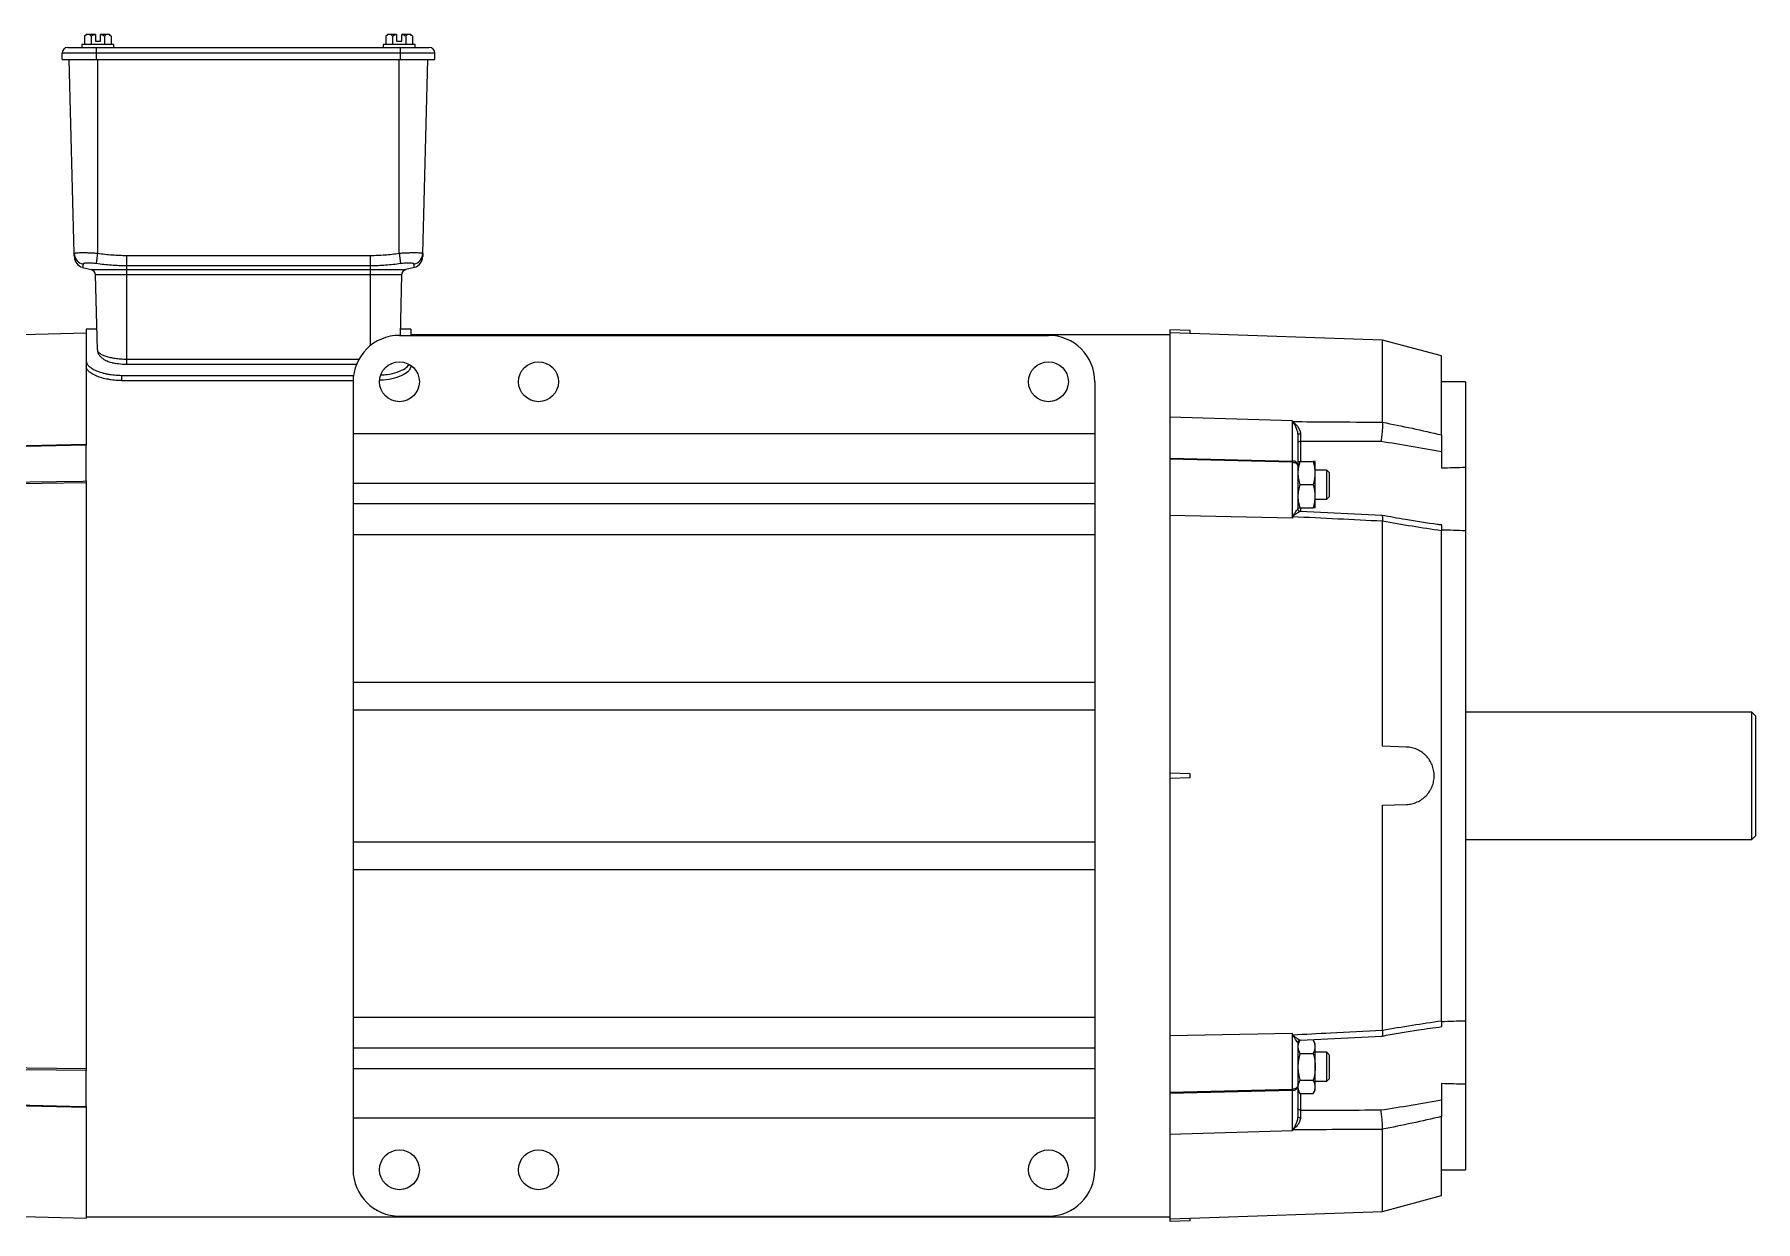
# Paper-space layout '_Bottom' of a CAD drawing. Header units: inches. Extents: x -17.7 to 12.2, y -5.1 to 8.
# Drawn here: x -6.4 to 12.16, y -4.81 to 8 of the extents above; entities that cross this region are included whole.
import ezdxf

# ---------------------------------------------------------------- set-up
doc = ezdxf.new("R2010")
doc.units = ezdxf.units.IN
doc.header["$MEASUREMENT"] = 0

psp = doc.layouts.new('_Bottom')

# ---------------------------------------------------------------- linework, layer by layer
at = {"color": 7, "linetype": 'Continuous', "lineweight": 25}
for p, q in [((-5.746, 7.996), (-5.844, 7.996)), ((-5.746, 7.996), (-5.746, 7.922)), ((-5.692, 7.922), (-5.692, 7.996)), ((-5.594, 7.996), (-5.692, 7.996)), ((-2.496, 7.996), (-2.594, 7.996)), ((-2.496, 7.996), (-2.496, 7.922)), ((-2.344, 7.996), (-2.442, 7.996)), ((-2.442, 7.922), (-2.442, 7.996)), ((-6.044, 7.855), (-2.144, 7.855)), ((-5.893, 7.886), (-5.893, 7.855)), ((-5.545, 7.886), (-5.893, 7.886)), ((-5.863, 7.977), (-5.863, 7.886)), ((-5.791, 7.977), (-5.791, 7.886)), ((-5.746, 7.922), (-5.692, 7.922)), ((-5.734, 7.725), (-5.734, 7.855)), ((-5.647, 7.977), (-5.647, 7.886)), ((-5.575, 7.977), (-5.575, 7.886)), ((-5.545, 7.855), (-5.545, 7.886)), ((-2.643, 7.886), (-2.643, 7.855)), ((-2.295, 7.886), (-2.643, 7.886)), ((-2.613, 7.977), (-2.613, 7.886)), ((-2.541, 7.977), (-2.541, 7.886)), ((-2.496, 7.922), (-2.442, 7.922)), ((-2.454, 7.725), (-2.454, 7.855)), ((-2.397, 7.977), (-2.397, 7.886)), ((-2.325, 7.977), (-2.325, 7.886)), ((-2.295, 7.855), (-2.295, 7.886)), ((-2.084, 7.795), (-6.104, 7.795)), ((-6.104, 7.725), (-6.104, 7.795)), ((-6.104, 7.725), (-2.084, 7.725)), ((-5.973, 5.633), (-6.028, 7.725)), ((-5.719, 5.636), (-5.719, 7.725)), ((-2.469, 5.636), (-2.469, 7.725)), ((-2.215, 5.633), (-2.16, 7.725)), ((-2.084, 7.725), (-2.084, 7.795)), ((-5.735, 5.524), (-5.719, 5.636)), ((-5.409, 5.613), (-2.779, 5.613)), ((-5.409, 5.613), (-5.409, 4.436)), ((-2.779, 4.64), (-2.779, 5.613)), ((-2.469, 5.636), (-2.453, 5.524)), ((-5.884, 5.484), (-5.79, 5.459)), ((-5.79, 5.459), (-2.398, 5.459)), ((-2.443, 5.402), (-5.745, 5.402)), ((-5.724, 4.593), (-5.745, 5.402)), ((-2.779, 5.5), (-5.409, 5.5)), ((-2.443, 5.402), (-2.46, 4.75)), ((-2.304, 5.484), (-2.398, 5.459)), ((-5.844, 4.773), (-7.032, 4.742)), ((-5.73, 4.818), (-5.844, 4.818)), ((-5.844, 4.818), (-5.844, 3.578)), ((-2.466, 4.75), (4.534, 4.75)), ((-2.344, 4.818), (-2.458, 4.818)), ((-2.344, 4.818), (-2.344, 4.75)), ((5.844, 4.756), (-2.344, 4.756)), ((5.844, 4.809), (5.844, -4.809)), ((6.064, 4.801), (5.844, 4.809)), ((6.064, 4.771), (5.844, 4.779)), ((6.064, 4.771), (6.064, 4.801)), ((8.136, 4.699), (6.064, 4.771)), ((8.774, 4.528), (8.136, 4.699)), ((8.136, 3.814), (8.136, 4.699)), ((8.774, 3.676), (8.774, 4.528)), ((-5.464, 4.319), (-2.961, 4.319)), ((-5.464, 4.319), (-5.464, 4.263)), ((-2.93, 4.436), (-5.409, 4.436)), ((-2.344, 4.427), (-2.344, 4.417)), ((-5.464, 4.263), (-2.966, 4.263)), ((-2.966, 4.25), (-2.966, -4.25)), ((5.034, 4.25), (5.034, -4.25)), ((9.032, 4.249), (8.774, 4.249)), ((9.032, 4.249), (9.032, -4.249)), ((7.166, 3.83), (5.844, 3.868)), ((7.166, 3.394), (7.166, 3.83)), ((-7.032, 3.551), (-5.844, 3.578)), ((-5.844, 3.18), (-5.844, 3.567)), ((-2.966, 3.69), (5.034, 3.69)), ((7.224, 3.683), (7.224, 2.88)), ((5.844, 3.427), (7.166, 3.394)), ((7.166, 3.381), (5.844, 3.414)), ((7.166, 2.78), (7.166, 3.381)), ((7.246, 3.39), (7.39, 3.39)), ((7.412, 2.89), (7.412, 3.39)), ((8.774, 3.494), (8.774, 3.321)), ((-5.844, 3.159), (-7.032, 3.143)), ((-5.844, 3.159), (-5.844, -3.159)), ((-2.966, 3.156), (5.034, 3.156)), ((7.536, 3.296), (7.412, 3.296)), ((7.566, 3.266), (7.536, 3.296)), ((7.536, 2.983), (7.536, 3.296)), ((7.566, 3.013), (7.566, 3.266)), ((7.246, 3.14), (7.39, 3.14)), ((7.412, 2.983), (7.536, 2.983)), ((7.536, 2.983), (7.566, 3.013)), ((-2.966, 2.935), (5.034, 2.935)), ((7.166, 2.78), (5.844, 2.807)), ((7.246, 2.89), (7.39, 2.89)), ((8.131, 2.808), (7.25, 2.852)), ((-2.966, 2.603), (5.034, 2.603)), ((8.136, 0.319), (8.136, 2.745)), ((8.774, -2.643), (8.774, 2.643)), ((-2.966, 1.01), (5.034, 1.01)), ((-2.966, 0.711), (5.034, 0.711)), ((12.121, 0.687), (9.032, 0.687)), ((12.161, 0.647), (12.121, 0.687)), ((12.121, -0.687), (12.121, 0.687)), ((12.161, 0.647), (12.161, -0.647)), ((8.395, 0.31), (8.136, 0.319)), ((6.064, 0.021), (5.844, 0.029)), ((6.064, -0.021), (6.064, 0.021)), ((6.064, -0.021), (5.844, -0.029)), ((8.136, -0.319), (8.395, -0.31)), ((8.136, -2.745), (8.136, -0.319)), ((-2.966, -0.711), (5.034, -0.711)), ((9.032, -0.687), (12.121, -0.687)), ((12.121, -0.687), (12.161, -0.647)), ((-2.966, -1.01), (5.034, -1.01)), ((-2.966, -2.603), (5.034, -2.603)), ((7.166, -2.78), (5.844, -2.807)), ((7.166, -3.381), (7.166, -2.78)), ((-2.966, -2.935), (5.034, -2.935)), ((7.246, -2.852), (7.224, -2.89)), ((7.224, -2.88), (7.224, -3.683)), ((7.252, -2.852), (8.131, -2.808)), ((7.412, -2.89), (7.39, -2.851)), ((7.412, -3.39), (7.412, -2.89)), ((-7.032, -3.143), (-5.844, -3.159)), ((7.246, -2.995), (7.39, -2.995)), ((7.536, -2.983), (7.412, -2.983)), ((7.566, -3.013), (7.536, -2.983)), ((7.536, -3.296), (7.536, -2.983)), ((7.566, -3.266), (7.566, -3.013)), ((-5.844, -3.567), (-5.844, -3.18)), ((-2.966, -3.156), (5.034, -3.156)), ((7.246, -3.284), (7.39, -3.284)), ((7.412, -3.296), (7.536, -3.296)), ((7.536, -3.296), (7.566, -3.266)), ((8.774, -3.321), (8.774, -3.494)), ((5.844, -3.414), (7.166, -3.381)), ((7.166, -3.394), (5.844, -3.427)), ((7.166, -3.83), (7.166, -3.394)), ((7.224, -3.39), (7.246, -3.428)), ((7.246, -3.428), (7.39, -3.428)), ((7.39, -3.428), (7.412, -3.39)), ((-5.844, -3.578), (-7.032, -3.551)), ((-5.844, -3.578), (-5.844, -4.773)), ((-2.966, -3.69), (5.034, -3.69)), ((8.774, -4.528), (8.774, -3.676)), ((7.166, -3.83), (5.844, -3.868)), ((8.136, -4.699), (8.136, -3.814)), ((8.774, -4.249), (9.032, -4.249)), ((8.136, -4.699), (8.774, -4.528)), ((-7.032, -4.742), (-5.844, -4.773)), ((-5.844, -4.756), (5.844, -4.756)), ((-2.466, -4.75), (4.534, -4.75)), ((5.844, -4.779), (6.064, -4.771)), ((6.064, -4.801), (5.844, -4.809)), ((6.064, -4.771), (8.136, -4.699)), ((6.064, -4.801), (6.064, -4.771))]:
    psp.add_line(p, q, dxfattribs=at)
at = {"color": 8, "linetype": 'Continuous', "lineweight": 25}
for p, q in [((-5.409, 4.494), (-2.902, 4.494)), ((7.253, 3.606), (7.253, 3.391)), ((7.253, 2.885), (7.253, 2.848)), ((7.253, -3.428), (7.253, -3.606))]:
    psp.add_line(p, q, dxfattribs=at)
at = {"color": 7, "linetype": 'Continuous', "lineweight": 25, "flags": 128}
for points in [[(-5.844, 3.567), (-6.821, 3.544), (-7.032, 3.539)], [(7.253, 3.606), (7.247, 3.606), (7.242, 3.605), (7.237, 3.603), (7.232, 3.601), (7.229, 3.598), (7.226, 3.595), (7.225, 3.592), (7.224, 3.588)], [(7.166, 3.381), (7.177, 3.38), (7.188, 3.378), (7.198, 3.375), (7.207, 3.37), (7.214, 3.365), (7.22, 3.359), (7.223, 3.352), (7.224, 3.346)], [(-7.032, 3.164), (-5.878, 3.179), (-5.844, 3.18)], [(-5.844, -3.18), (-6.821, -3.167), (-7.032, -3.164)], [(7.224, -3.346), (7.223, -3.352), (7.22, -3.359), (7.214, -3.365), (7.207, -3.37), (7.198, -3.375), (7.188, -3.378), (7.177, -3.38), (7.166, -3.381)], [(-7.032, -3.539), (-5.878, -3.566), (-5.844, -3.567)], [(7.253, -3.606), (7.247, -3.606), (7.242, -3.605), (7.237, -3.603), (7.232, -3.601), (7.229, -3.598), (7.226, -3.595), (7.225, -3.592), (7.224, -3.588)]]:
    psp.add_lwpolyline(points, dxfattribs=at)
at = {"color": 7, "linetype": 'Continuous', "lineweight": 25}
for centre in [(-2.466, 4.25), (-0.966, 4.25), (4.534, 4.25), (-2.466, -4.25), (-0.966, -4.25), (4.534, -4.25)]:
    psp.add_circle(centre, 0.215, dxfattribs=at)
for centre, radius, start, end in [((-5.719, 7.855), 0.188, 131.5578, 139.996), ((-5.824, 7.948), 0.0484, 93.6631, 144.014), ((-5.83, 7.948), 0.0484, 35.986, 86.3369), ((-5.719, 7.855), 0.141, 101.0397, 120.7862), ((-5.719, 7.855), 0.141, 59.2138, 78.9603), ((-5.608, 7.948), 0.0484, 93.6631, 144.014), ((-5.614, 7.948), 0.0484, 35.986, 86.3369), ((-5.719, 7.855), 0.188, 40.004, 48.4422), ((-2.469, 7.855), 0.188, 131.5578, 139.996), ((-2.574, 7.948), 0.0484, 93.6631, 144.014), ((-2.58, 7.948), 0.0484, 35.986, 86.3369), ((-2.469, 7.855), 0.141, 101.0397, 120.7862), ((-2.469, 7.855), 0.141, 59.2138, 78.9603), ((-2.358, 7.948), 0.0484, 93.6631, 144.014), ((-2.364, 7.948), 0.0484, 35.986, 86.3369), ((-2.469, 7.855), 0.188, 40.004, 48.4422), ((-6.044, 7.795), 0.06, 90, 180), ((-2.144, 7.795), 0.06, 0, 90), ((-5.855, 5.636), 0.119, 181.7996, 259.0684), ((-5.852, 5.6), 0.12, 181.5, 255), ((-2.333, 5.636), 0.119, 280.9316, 358.2004), ((-2.336, 5.6), 0.12, 285, 358.5), ((-5.805, 5.401), 0.06, 1.5, 75), ((-2.383, 5.401), 0.06, 105, 178.5), ((-2.466, 4.25), 0.5, 90, 180), ((4.534, 4.25), 0.5, 0, 90), ((7.167, 3.857), 0.0366, 271.7909, 273.0278), ((7.246, 3.601), 0.0851, 85.3854, 104.766), ((6.328, 3.388), 0.838, 359.5452, 0.4548), ((7.17, 3.34), 0.0547, 6.3929, 93.6749), ((7.175, 2.844), 0.0508, 261.6119, 262.5096), ((7.175, -2.844), 0.0508, 97.4904, 98.3881), ((7.17, -3.34), 0.0547, 266.3251, 353.6071), ((6.328, -3.388), 0.838, 359.5452, 0.4548), ((7.246, -3.601), 0.0851, 255.234, 274.6146), ((7.167, -3.857), 0.0366, 86.9722, 88.2091), ((-2.466, -4.25), 0.5, 180, 270), ((4.534, -4.25), 0.5, 270, 0)]:
    psp.add_arc(centre, radius, start, end, dxfattribs=at)
for points, knots in [([(-5.973, 5.633), (-5.973, 5.634), (-5.972, 5.636), (-5.967, 5.637), (-5.965, 5.638), (-5.96, 5.639), (-5.957, 5.639), (-5.948, 5.641), (-5.94, 5.641), (-5.922, 5.643), (-5.911, 5.643), (-5.887, 5.643), (-5.875, 5.643), (-5.847, 5.643), (-5.832, 5.642), (-5.809, 5.642), (-5.801, 5.641), (-5.785, 5.641), (-5.777, 5.64), (-5.752, 5.639), (-5.736, 5.638), (-5.719, 5.636)], [0, 0, 0, 0, 0.125, 0.125, 0.1875, 0.1875, 0.25, 0.25, 0.375, 0.375, 0.5, 0.5, 0.625, 0.625, 0.75, 0.75, 0.8125, 0.8125, 0.875, 0.875, 1, 1, 1, 1]), ([(-5.972, 5.597), (-5.972, 5.597), (-5.973, 5.6), (-5.973, 5.613), (-5.973, 5.622), (-5.973, 5.633)], [0, 0, 0, 0, 0.5, 0.5, 1, 1, 1, 1]), ([(-5.719, 5.636), (-5.668, 5.629), (-5.616, 5.623), (-5.513, 5.615), (-5.461, 5.613), (-5.409, 5.613)], [0, 0, 0, 0, 0.5, 0.5, 1, 1, 1, 1]), ([(-2.779, 5.613), (-2.727, 5.613), (-2.675, 5.615), (-2.572, 5.623), (-2.52, 5.629), (-2.469, 5.636)], [0, 0, 0, 0, 0.5, 0.5, 1, 1, 1, 1]), ([(-2.469, 5.636), (-2.452, 5.638), (-2.436, 5.639), (-2.411, 5.64), (-2.403, 5.64), (-2.387, 5.641), (-2.379, 5.642), (-2.356, 5.642), (-2.342, 5.643), (-2.321, 5.643), (-2.314, 5.643), (-2.301, 5.643), (-2.295, 5.643), (-2.277, 5.643), (-2.267, 5.643), (-2.248, 5.641), (-2.24, 5.641), (-2.231, 5.639), (-2.228, 5.639), (-2.223, 5.638), (-2.221, 5.637), (-2.216, 5.636), (-2.215, 5.634), (-2.215, 5.633)], [0, 0, 0, 0, 0.125, 0.125, 0.1875, 0.1875, 0.25, 0.25, 0.375, 0.375, 0.4375, 0.4375, 0.5, 0.5, 0.625, 0.625, 0.75, 0.75, 0.8125, 0.8125, 0.875, 0.875, 1, 1, 1, 1]), ([(-2.215, 5.633), (-2.215, 5.622), (-2.215, 5.613), (-2.215, 5.6), (-2.216, 5.597), (-2.216, 5.597)], [0, 0, 0, 0, 0.5, 0.5, 1, 1, 1, 1]), ([(-5.877, 5.52), (-5.879, 5.509), (-5.88, 5.5), (-5.883, 5.487), (-5.884, 5.484), (-5.884, 5.484)], [0, 0, 0, 0, 0.5, 0.5, 1, 1, 1, 1]), ([(-5.735, 5.524), (-5.744, 5.525), (-5.754, 5.526), (-5.772, 5.528), (-5.781, 5.529), (-5.797, 5.53), (-5.806, 5.53), (-5.821, 5.53), (-5.828, 5.53), (-5.841, 5.53), (-5.847, 5.53), (-5.858, 5.529), (-5.862, 5.528), (-5.869, 5.526), (-5.872, 5.525), (-5.876, 5.523), (-5.877, 5.521), (-5.877, 5.52)], [0, 0, 0, 0, 0.125, 0.125, 0.25, 0.25, 0.375, 0.375, 0.5, 0.5, 0.625, 0.625, 0.75, 0.75, 0.875, 0.875, 1, 1, 1, 1]), ([(-5.409, 5.5), (-5.464, 5.5), (-5.518, 5.502), (-5.627, 5.51), (-5.681, 5.516), (-5.735, 5.524)], [0, 0, 0, 0, 0.5, 0.5, 1, 1, 1, 1]), ([(-2.453, 5.524), (-2.507, 5.516), (-2.561, 5.51), (-2.67, 5.502), (-2.724, 5.5), (-2.779, 5.5)], [0, 0, 0, 0, 0.5, 0.5, 1, 1, 1, 1]), ([(-2.311, 5.52), (-2.311, 5.521), (-2.312, 5.523), (-2.316, 5.525), (-2.319, 5.526), (-2.326, 5.528), (-2.331, 5.529), (-2.341, 5.53), (-2.347, 5.53), (-2.36, 5.53), (-2.367, 5.53), (-2.383, 5.53), (-2.391, 5.53), (-2.408, 5.529), (-2.417, 5.528), (-2.434, 5.526), (-2.444, 5.525), (-2.453, 5.524)], [0, 0, 0, 0, 0.125, 0.125, 0.25, 0.25, 0.375, 0.375, 0.5, 0.5, 0.625, 0.625, 0.75, 0.75, 0.875, 0.875, 1, 1, 1, 1]), ([(-2.304, 5.484), (-2.304, 5.484), (-2.305, 5.487), (-2.308, 5.5), (-2.309, 5.509), (-2.311, 5.52)], [0, 0, 0, 0, 0.5, 0.5, 1, 1, 1, 1]), ([(-5.844, 4.476), (-5.844, 4.466), (-5.842, 4.457), (-5.834, 4.443), (-5.831, 4.438), (-5.824, 4.429), (-5.82, 4.424), (-5.806, 4.41), (-5.794, 4.401), (-5.774, 4.388), (-5.766, 4.384), (-5.751, 4.376), (-5.742, 4.372), (-5.716, 4.361), (-5.697, 4.354), (-5.666, 4.345), (-5.655, 4.342), (-5.633, 4.337), (-5.622, 4.335), (-5.599, 4.33), (-5.587, 4.328), (-5.563, 4.325), (-5.551, 4.324), (-5.514, 4.321), (-5.489, 4.319), (-5.464, 4.319)], [0, 0, 0, 0, 0.125, 0.125, 0.1875, 0.1875, 0.25, 0.25, 0.375, 0.375, 0.4375, 0.4375, 0.5, 0.5, 0.625, 0.625, 0.6875, 0.6875, 0.75, 0.75, 0.8125, 0.8125, 0.875, 0.875, 1, 1, 1, 1]), ([(-5.724, 4.593), (-5.724, 4.587), (-5.722, 4.581), (-5.716, 4.572), (-5.713, 4.569), (-5.707, 4.563), (-5.704, 4.56), (-5.692, 4.552), (-5.683, 4.546), (-5.666, 4.538), (-5.66, 4.536), (-5.647, 4.53), (-5.64, 4.528), (-5.619, 4.521), (-5.603, 4.517), (-5.569, 4.509), (-5.551, 4.506), (-5.512, 4.5), (-5.493, 4.498), (-5.462, 4.496), (-5.451, 4.495), (-5.43, 4.495), (-5.42, 4.494), (-5.409, 4.494)], [0, 0, 0, 0, 0.125, 0.125, 0.1875, 0.1875, 0.25, 0.25, 0.375, 0.375, 0.4375, 0.4375, 0.5, 0.5, 0.625, 0.625, 0.75, 0.75, 0.875, 0.875, 0.9375, 0.9375, 1, 1, 1, 1]), ([(-5.722, 4.592), (-5.722, 4.586), (-5.723, 4.57), (-5.711, 4.545), (-5.691, 4.519), (-5.662, 4.495), (-5.621, 4.474), (-5.576, 4.457), (-5.542, 4.451), (-5.528, 4.448)], [0, 0, 0, 0, 0.066823, 0.197547, 0.33454, 0.492702, 0.677767, 0.866388, 1, 1, 1, 1]), ([(-5.464, 4.263), (-5.489, 4.263), (-5.514, 4.264), (-5.55, 4.268), (-5.562, 4.269), (-5.586, 4.272), (-5.598, 4.274), (-5.632, 4.28), (-5.654, 4.285), (-5.685, 4.294), (-5.695, 4.297), (-5.715, 4.304), (-5.724, 4.308), (-5.75, 4.319), (-5.766, 4.327), (-5.787, 4.339), (-5.793, 4.344), (-5.805, 4.353), (-5.81, 4.357), (-5.82, 4.366), (-5.824, 4.371), (-5.831, 4.38), (-5.834, 4.385), (-5.842, 4.399), (-5.844, 4.408), (-5.844, 4.417)], [0, 0, 0, 0, 0.125, 0.125, 0.1875, 0.1875, 0.25, 0.25, 0.375, 0.375, 0.4375, 0.4375, 0.5, 0.5, 0.625, 0.625, 0.6875, 0.6875, 0.75, 0.75, 0.8125, 0.8125, 0.875, 0.875, 1, 1, 1, 1]), ([(-5.409, 4.436), (-5.439, 4.437), (-5.482, 4.438), (-5.517, 4.446), (-5.528, 4.448)], [0, 0, 0, 0, 0.709599, 1, 1, 1, 1]), ([(-2.344, 4.417), (-2.348, 4.401), (-2.356, 4.369), (-2.421, 4.323), (-2.517, 4.287), (-2.61, 4.268), (-2.666, 4.266), (-2.679, 4.266)], [0, 0, 0, 0, 0.231088, 0.462197, 0.693785, 0.925718, 1, 1, 1, 1]), ([(-2.664, 4.324), (-2.642, 4.325), (-2.579, 4.328), (-2.486, 4.353), (-2.4, 4.391), (-2.374, 4.421), (-2.362, 4.434)], [0, 0, 0, 0, 0.1514, 0.446043, 0.743454, 1, 1, 1, 1]), ([(7.168, 3.82), (7.167, 3.823), (7.167, 3.826), (7.166, 3.829), (7.166, 3.829), (7.166, 3.83), (7.166, 3.83)], [0, 0, 0, 0, 0.0003701347, 0.0003701347, 0.0003701347, 0.000439733, 0.000439733, 0.000439733, 0.000439733]), ([(7.168, 3.82), (7.168, 3.823), (7.167, 3.826), (7.166, 3.829), (7.166, 3.829), (7.166, 3.83), (7.166, 3.83)], [0, 0, 0, 0, 0.0003699194, 0.0003699194, 0.0003699194, 0.0004392839, 0.0004392839, 0.0004392839, 0.0004392839]), ([(7.224, 3.683), (7.224, 3.691), (7.223, 3.698), (7.221, 3.712), (7.219, 3.719), (7.213, 3.739), (7.209, 3.751), (7.198, 3.773), (7.192, 3.784), (7.182, 3.798), (7.179, 3.803), (7.175, 3.81), (7.173, 3.812), (7.171, 3.815), (7.17, 3.816), (7.169, 3.818), (7.168, 3.819), (7.168, 3.82)], [0, 0, 0, 0, 0.125, 0.125, 0.25, 0.25, 0.5, 0.5, 0.75, 0.75, 0.875, 0.875, 0.9375, 0.9375, 0.96875, 0.96875, 1, 1, 1, 1]), ([(7.168, 3.82), (7.169, 3.82), (7.169, 3.819), (7.17, 3.818), (7.171, 3.818), (7.172, 3.816), (7.173, 3.815), (7.177, 3.813), (7.179, 3.811), (7.187, 3.805), (7.191, 3.8), (7.2, 3.791), (7.205, 3.787), (7.214, 3.777), (7.218, 3.771), (7.23, 3.755), (7.237, 3.742), (7.249, 3.716), (7.253, 3.701), (7.253, 3.686)], [0, 0, 0, 0, 0.015625, 0.015625, 0.03125, 0.03125, 0.0625, 0.0625, 0.125, 0.125, 0.25, 0.25, 0.375, 0.375, 0.5, 0.5, 0.75, 0.75, 1, 1, 1, 1]), ([(7.168, 3.82), (7.304, 3.819), (7.44, 3.819), (7.575, 3.818), (7.762, 3.816), (7.949, 3.815), (8.136, 3.814)], [0.00001116, 0.00001116, 0.00001116, 0.00001116, 0.01035908, 0.01035908, 0.01035908, 0.02462641, 0.02462641, 0.02462641, 0.02462641]), ([(8.136, 3.813), (8.137, 3.807), (8.137, 3.801), (8.137, 3.786), (8.137, 3.778), (8.136, 3.762), (8.136, 3.753), (8.135, 3.735), (8.134, 3.725), (8.133, 3.706), (8.132, 3.696), (8.13, 3.677), (8.129, 3.667), (8.126, 3.648), (8.125, 3.639), (8.123, 3.626), (8.122, 3.622), (8.121, 3.613), (8.12, 3.609), (8.119, 3.605)], [0, 0, 0, 0, 0.125, 0.125, 0.25, 0.25, 0.375, 0.375, 0.5, 0.5, 0.625, 0.625, 0.75, 0.75, 0.875, 0.875, 0.9375, 0.9375, 1, 1, 1, 1]), ([(7.253, 3.686), (7.253, 3.672), (7.253, 3.658), (7.253, 3.637), (7.253, 3.631), (7.253, 3.618), (7.253, 3.612), (7.253, 3.606)], [0, 0, 0, 0, 0.5, 0.5, 0.75, 0.75, 1, 1, 1, 1]), ([(8.119, 3.605), (7.938, 3.605), (7.757, 3.606), (7.575, 3.606), (7.468, 3.606), (7.36, 3.606), (7.253, 3.606)], [0, 0, 0, 0, 0.01382925, 0.01382925, 0.01382925, 0.02202594, 0.02202594, 0.02202594, 0.02202594]), ([(8.774, 3.676), (8.774, 3.666), (8.774, 3.654), (8.774, 3.626), (8.774, 3.61), (8.774, 3.585), (8.774, 3.577), (8.774, 3.56), (8.774, 3.552), (8.774, 3.526), (8.774, 3.51), (8.774, 3.494)], [0, 0, 0, 0, 0.25, 0.25, 0.5, 0.5, 0.625, 0.625, 0.75, 0.75, 1, 1, 1, 1]), ([(7.246, 3.39), (7.24, 3.369), (7.234, 3.349), (7.226, 3.307), (7.224, 3.286), (7.224, 3.265)], [0, 0, 0, 0, 0.5, 0.5, 1, 1, 1, 1]), ([(7.224, 3.39), (7.224, 3.39), (7.226, 3.39), (7.234, 3.39), (7.24, 3.39), (7.246, 3.39)], [0, 0, 0, 0, 0.5, 0.5, 1, 1, 1, 1]), ([(7.412, 3.265), (7.412, 3.275), (7.411, 3.286), (7.409, 3.307), (7.408, 3.317), (7.402, 3.349), (7.396, 3.369), (7.39, 3.39)], [0, 0, 0, 0, 0.25, 0.25, 0.5, 0.5, 1, 1, 1, 1]), ([(7.412, 3.39), (7.412, 3.39), (7.41, 3.39), (7.402, 3.39), (7.396, 3.39), (7.39, 3.39)], [0, 0, 0, 0, 0.5, 0.5, 1, 1, 1, 1]), ([(7.224, 3.265), (7.224, 3.254), (7.225, 3.243), (7.227, 3.222), (7.228, 3.212), (7.234, 3.181), (7.24, 3.16), (7.246, 3.14)], [0, 0, 0, 0, 0.25, 0.25, 0.5, 0.5, 1, 1, 1, 1]), ([(7.39, 3.14), (7.396, 3.16), (7.402, 3.181), (7.41, 3.222), (7.412, 3.243), (7.412, 3.265)], [0, 0, 0, 0, 0.5, 0.5, 1, 1, 1, 1]), ([(7.246, 3.14), (7.24, 3.119), (7.234, 3.099), (7.226, 3.057), (7.224, 3.036), (7.224, 3.015)], [0, 0, 0, 0, 0.5, 0.5, 1, 1, 1, 1]), ([(7.224, 3.015), (7.224, 3.004), (7.225, 2.993), (7.227, 2.972), (7.228, 2.962), (7.234, 2.931), (7.24, 2.91), (7.246, 2.89)], [0, 0, 0, 0, 0.25, 0.25, 0.5, 0.5, 1, 1, 1, 1]), ([(7.412, 3.015), (7.412, 3.025), (7.411, 3.036), (7.409, 3.057), (7.408, 3.067), (7.402, 3.099), (7.396, 3.119), (7.39, 3.14)], [0, 0, 0, 0, 0.25, 0.25, 0.5, 0.5, 1, 1, 1, 1]), ([(7.39, 2.89), (7.396, 2.91), (7.402, 2.931), (7.41, 2.972), (7.412, 2.993), (7.412, 3.015)], [0, 0, 0, 0, 0.5, 0.5, 1, 1, 1, 1]), ([(7.168, 2.794), (7.168, 2.79), (7.167, 2.786), (7.166, 2.782), (7.166, 2.781), (7.166, 2.781), (7.166, 2.78)], [0, 0, 0, 0, 0.0003699194, 0.0003699194, 0.0003699194, 0.0004392839, 0.0004392839, 0.0004392839, 0.0004392839]), ([(7.168, 2.794), (7.167, 2.79), (7.167, 2.786), (7.166, 2.782), (7.166, 2.781), (7.166, 2.781), (7.166, 2.78)], [0, 0, 0, 0, 0.0003701347, 0.0003701347, 0.0003701347, 0.000439733, 0.000439733, 0.000439733, 0.000439733]), ([(7.168, 2.794), (7.168, 2.795), (7.169, 2.797), (7.17, 2.799), (7.171, 2.801), (7.173, 2.804), (7.175, 2.807), (7.179, 2.814), (7.182, 2.819), (7.192, 2.833), (7.198, 2.842), (7.208, 2.857), (7.213, 2.864), (7.219, 2.872), (7.221, 2.874), (7.223, 2.878), (7.224, 2.879), (7.224, 2.88)], [0, 0, 0, 0, 0.03125, 0.03125, 0.0625, 0.0625, 0.125, 0.125, 0.25, 0.25, 0.5, 0.5, 0.75, 0.75, 0.875, 0.875, 1, 1, 1, 1]), ([(7.253, 2.85), (7.253, 2.851), (7.252, 2.851), (7.248, 2.85), (7.246, 2.849), (7.237, 2.846), (7.23, 2.842), (7.214, 2.831), (7.205, 2.825), (7.191, 2.815), (7.187, 2.811), (7.179, 2.805), (7.177, 2.803), (7.173, 2.8), (7.172, 2.798), (7.171, 2.797), (7.17, 2.796), (7.169, 2.795), (7.169, 2.794), (7.168, 2.794)], [0, 0, 0, 0, 0.125, 0.125, 0.25, 0.25, 0.5, 0.5, 0.75, 0.75, 0.875, 0.875, 0.9375, 0.9375, 0.96875, 0.96875, 0.984375, 0.984375, 1, 1, 1, 1]), ([(8.136, 2.745), (7.976, 2.753), (7.815, 2.761), (7.654, 2.769), (7.492, 2.777), (7.33, 2.785), (7.168, 2.794)], [0, 0, 0, 0, 0.01225979, 0.01225979, 0.01225979, 0.02461525, 0.02461525, 0.02461525, 0.02461525]), ([(7.224, 2.89), (7.224, 2.89), (7.226, 2.89), (7.234, 2.89), (7.24, 2.89), (7.246, 2.89)], [0, 0, 0, 0, 0.5, 0.5, 1, 1, 1, 1]), ([(7.251, 2.851), (7.248, 2.851), (7.242, 2.852), (7.233, 2.858), (7.227, 2.866), (7.224, 2.875), (7.224, 2.88), (7.224, 2.881)], [0, 0, 0, 0, 0.197057, 0.426499, 0.667964, 0.904115, 1, 1, 1, 1]), ([(7.412, 2.89), (7.412, 2.89), (7.41, 2.89), (7.402, 2.89), (7.396, 2.89), (7.39, 2.89)], [0, 0, 0, 0, 0.5, 0.5, 1, 1, 1, 1]), ([(8.131, 2.806), (8.132, 2.806), (8.135, 2.804), (8.137, 2.783), (8.137, 2.758), (8.136, 2.746)], [0, 0, 0, 0, 0.287467, 0.643715, 1, 1, 1, 1]), ([(8.775, 2.705), (8.76, 2.707), (8.629, 2.723), (8.415, 2.757), (8.215, 2.793), (8.132, 2.809)], [0, 0, 0, 0, 0.07035, 0.608804, 1, 1, 1, 1]), ([(8.774, 2.704), (8.774, 2.703), (8.774, 2.701), (8.774, 2.679), (8.774, 2.655), (8.774, 2.643)], [0, 0, 0, 0, 0.319487, 0.687283, 1, 1, 1, 1]), ([(8.395, -0.31), (8.415, -0.309), (8.434, -0.307), (8.463, -0.3), (8.473, -0.297), (8.492, -0.291), (8.501, -0.287), (8.528, -0.275), (8.546, -0.265), (8.578, -0.243), (8.593, -0.229), (8.621, -0.201), (8.633, -0.186), (8.649, -0.161), (8.654, -0.152), (8.664, -0.134), (8.668, -0.125), (8.679, -0.098), (8.685, -0.079), (8.692, -0.039), (8.694, -0.02), (8.694, 0.01), (8.694, 0.02), (8.692, 0.04), (8.69, 0.05), (8.684, 0.079), (8.679, 0.098), (8.664, 0.135), (8.655, 0.152), (8.633, 0.186), (8.621, 0.201), (8.6, 0.223), (8.593, 0.229), (8.578, 0.242), (8.57, 0.248), (8.545, 0.265), (8.528, 0.275), (8.492, 0.291), (8.473, 0.298), (8.434, 0.307), (8.415, 0.309), (8.395, 0.31)], [0, 0, 0, 0, 0.0625, 0.0625, 0.09375, 0.09375, 0.125, 0.125, 0.1875, 0.1875, 0.25, 0.25, 0.3125, 0.3125, 0.34375, 0.34375, 0.375, 0.375, 0.4375, 0.4375, 0.5, 0.5, 0.53125, 0.53125, 0.5625, 0.5625, 0.625, 0.625, 0.6875, 0.6875, 0.75, 0.75, 0.78125, 0.78125, 0.8125, 0.8125, 0.875, 0.875, 0.9375, 0.9375, 1, 1, 1, 1]), ([(7.168, -2.794), (7.168, -2.79), (7.167, -2.786), (7.166, -2.782), (7.166, -2.781), (7.166, -2.781), (7.166, -2.78)], [0, 0, 0, 0, 0.0003699194, 0.0003699194, 0.0003699194, 0.0004392839, 0.0004392839, 0.0004392839, 0.0004392839]), ([(7.168, -2.794), (7.167, -2.79), (7.167, -2.786), (7.166, -2.782), (7.166, -2.781), (7.166, -2.781), (7.166, -2.78)], [0, 0, 0, 0, 0.0003701347, 0.0003701347, 0.0003701347, 0.000439733, 0.000439733, 0.000439733, 0.000439733]), ([(7.168, -2.794), (7.304, -2.787), (7.44, -2.78), (7.575, -2.773), (7.762, -2.764), (7.949, -2.754), (8.136, -2.745)], [0.00001116, 0.00001116, 0.00001116, 0.00001116, 0.01035908, 0.01035908, 0.01035908, 0.02462641, 0.02462641, 0.02462641, 0.02462641]), ([(8.136, -2.746), (8.137, -2.758), (8.137, -2.783), (8.135, -2.804), (8.132, -2.806), (8.131, -2.806)], [0, 0, 0, 0, 0.355632, 0.711228, 1, 1, 1, 1]), ([(8.132, -2.808), (8.146, -2.805), (8.277, -2.78), (8.492, -2.745), (8.691, -2.717), (8.775, -2.706)], [0, 0, 0, 0, 0.06955, 0.60942, 1, 1, 1, 1]), ([(8.774, -2.643), (8.774, -2.656), (8.774, -2.681), (8.774, -2.702), (8.774, -2.703), (8.774, -2.704)], [0, 0, 0, 0, 0.347539, 0.694839, 1, 1, 1, 1]), ([(7.168, -2.794), (7.169, -2.794), (7.169, -2.795), (7.17, -2.796), (7.171, -2.797), (7.172, -2.798), (7.173, -2.8), (7.177, -2.803), (7.179, -2.805), (7.187, -2.811), (7.191, -2.815), (7.2, -2.822), (7.205, -2.825), (7.214, -2.831), (7.218, -2.834), (7.23, -2.842), (7.237, -2.846), (7.249, -2.851), (7.253, -2.852), (7.253, -2.85)], [0, 0, 0, 0, 0.015625, 0.015625, 0.03125, 0.03125, 0.0625, 0.0625, 0.125, 0.125, 0.25, 0.25, 0.375, 0.375, 0.5, 0.5, 0.75, 0.75, 1, 1, 1, 1]), ([(7.224, -2.88), (7.224, -2.879), (7.223, -2.878), (7.221, -2.874), (7.219, -2.872), (7.213, -2.864), (7.209, -2.857), (7.198, -2.842), (7.192, -2.833), (7.182, -2.819), (7.179, -2.814), (7.175, -2.807), (7.173, -2.804), (7.171, -2.801), (7.17, -2.799), (7.169, -2.797), (7.168, -2.795), (7.168, -2.794)], [0, 0, 0, 0, 0.125, 0.125, 0.25, 0.25, 0.5, 0.5, 0.75, 0.75, 0.875, 0.875, 0.9375, 0.9375, 0.96875, 0.96875, 1, 1, 1, 1]), ([(7.224, -2.879), (7.224, -2.878), (7.224, -2.873), (7.228, -2.865), (7.235, -2.857), (7.243, -2.852), (7.249, -2.851), (7.251, -2.851), (7.251, -2.851)], [0, 0, 0, 0, 0.079594, 0.328954, 0.595319, 0.804579, 0.98115, 1, 1, 1, 1]), ([(7.246, -2.851), (7.24, -2.863), (7.234, -2.875), (7.226, -2.899), (7.224, -2.911), (7.224, -2.923)], [0, 0, 0, 0, 0.5, 0.5, 1, 1, 1, 1]), ([(7.224, -2.923), (7.224, -2.929), (7.225, -2.935), (7.227, -2.947), (7.228, -2.954), (7.234, -2.972), (7.24, -2.983), (7.246, -2.995)], [0, 0, 0, 0, 0.25, 0.25, 0.5, 0.5, 1, 1, 1, 1]), ([(7.412, -2.923), (7.412, -2.917), (7.411, -2.911), (7.409, -2.899), (7.408, -2.893), (7.402, -2.875), (7.396, -2.863), (7.39, -2.851)], [0, 0, 0, 0, 0.25, 0.25, 0.5, 0.5, 1, 1, 1, 1]), ([(7.39, -2.995), (7.396, -2.983), (7.402, -2.972), (7.41, -2.947), (7.412, -2.935), (7.412, -2.923)], [0, 0, 0, 0, 0.5, 0.5, 1, 1, 1, 1]), ([(7.246, -2.995), (7.24, -3.019), (7.234, -3.043), (7.226, -3.091), (7.224, -3.115), (7.224, -3.14)], [0, 0, 0, 0, 0.5, 0.5, 1, 1, 1, 1]), ([(7.224, -3.14), (7.224, -3.164), (7.226, -3.189), (7.234, -3.237), (7.24, -3.261), (7.246, -3.284)], [0, 0, 0, 0, 0.5, 0.5, 1, 1, 1, 1]), ([(7.39, -2.995), (7.396, -3.019), (7.402, -3.043), (7.41, -3.091), (7.412, -3.115), (7.412, -3.14)], [0, 0, 0, 0, 0.5, 0.5, 1, 1, 1, 1]), ([(7.412, -3.14), (7.412, -3.164), (7.41, -3.189), (7.402, -3.237), (7.396, -3.261), (7.39, -3.284)], [0, 0, 0, 0, 0.5, 0.5, 1, 1, 1, 1]), ([(7.246, -3.284), (7.24, -3.296), (7.234, -3.308), (7.226, -3.332), (7.224, -3.344), (7.224, -3.356)], [0, 0, 0, 0, 0.5, 0.5, 1, 1, 1, 1]), ([(7.412, -3.356), (7.412, -3.35), (7.411, -3.344), (7.409, -3.332), (7.408, -3.326), (7.402, -3.308), (7.396, -3.296), (7.39, -3.284)], [0, 0, 0, 0, 0.25, 0.25, 0.5, 0.5, 1, 1, 1, 1]), ([(7.224, -3.356), (7.224, -3.362), (7.225, -3.368), (7.227, -3.381), (7.228, -3.387), (7.234, -3.405), (7.24, -3.416), (7.246, -3.428)], [0, 0, 0, 0, 0.25, 0.25, 0.5, 0.5, 1, 1, 1, 1]), ([(7.39, -3.428), (7.396, -3.416), (7.402, -3.405), (7.41, -3.381), (7.412, -3.368), (7.412, -3.356)], [0, 0, 0, 0, 0.5, 0.5, 1, 1, 1, 1]), ([(8.774, -3.494), (8.774, -3.51), (8.774, -3.526), (8.774, -3.56), (8.774, -3.577), (8.774, -3.602), (8.774, -3.61), (8.774, -3.625), (8.774, -3.633), (8.774, -3.647), (8.774, -3.653), (8.774, -3.666), (8.774, -3.671), (8.774, -3.676)], [0, 0, 0, 0, 0.25, 0.25, 0.5, 0.5, 0.625, 0.625, 0.75, 0.75, 0.875, 0.875, 1, 1, 1, 1]), ([(7.168, -3.82), (7.168, -3.819), (7.169, -3.818), (7.17, -3.816), (7.171, -3.815), (7.173, -3.812), (7.175, -3.81), (7.179, -3.803), (7.182, -3.798), (7.192, -3.784), (7.198, -3.773), (7.208, -3.751), (7.213, -3.739), (7.219, -3.719), (7.221, -3.712), (7.223, -3.698), (7.224, -3.691), (7.224, -3.683)], [0, 0, 0, 0, 0.03125, 0.03125, 0.0625, 0.0625, 0.125, 0.125, 0.25, 0.25, 0.5, 0.5, 0.75, 0.75, 0.875, 0.875, 1, 1, 1, 1]), ([(7.253, -3.686), (7.253, -3.693), (7.252, -3.701), (7.248, -3.715), (7.246, -3.722), (7.237, -3.742), (7.23, -3.755), (7.214, -3.777), (7.205, -3.787), (7.191, -3.8), (7.187, -3.805), (7.179, -3.811), (7.177, -3.813), (7.173, -3.815), (7.172, -3.816), (7.171, -3.818), (7.17, -3.818), (7.169, -3.819), (7.169, -3.82), (7.168, -3.82)], [0, 0, 0, 0, 0.125, 0.125, 0.25, 0.25, 0.5, 0.5, 0.75, 0.75, 0.875, 0.875, 0.9375, 0.9375, 0.96875, 0.96875, 0.984375, 0.984375, 1, 1, 1, 1]), ([(7.253, -3.606), (7.387, -3.606), (7.52, -3.606), (7.654, -3.606), (7.809, -3.606), (7.964, -3.605), (8.119, -3.605)], [0.00073615, 0.00073615, 0.00073615, 0.00073615, 0.01093983, 0.01093983, 0.01093983, 0.02276209, 0.02276209, 0.02276209, 0.02276209]), ([(7.253, -3.606), (7.253, -3.618), (7.253, -3.63), (7.253, -3.651), (7.253, -3.658), (7.253, -3.672), (7.253, -3.679), (7.253, -3.686)], [0, 0, 0, 0, 0.5, 0.5, 0.75, 0.75, 1, 1, 1, 1]), ([(8.136, -3.813), (8.137, -3.807), (8.137, -3.801), (8.137, -3.786), (8.137, -3.778), (8.136, -3.762), (8.136, -3.753), (8.135, -3.735), (8.134, -3.725), (8.133, -3.706), (8.132, -3.696), (8.13, -3.677), (8.129, -3.667), (8.126, -3.648), (8.125, -3.639), (8.123, -3.626), (8.122, -3.622), (8.121, -3.613), (8.12, -3.609), (8.119, -3.605)], [0, 0, 0, 0, 0.125, 0.125, 0.25, 0.25, 0.375, 0.375, 0.5, 0.5, 0.625, 0.625, 0.75, 0.75, 0.875, 0.875, 0.9375, 0.9375, 1, 1, 1, 1]), ([(7.168, -3.82), (7.167, -3.823), (7.167, -3.826), (7.166, -3.829), (7.166, -3.829), (7.166, -3.83), (7.166, -3.83)], [0, 0, 0, 0, 0.0003701347, 0.0003701347, 0.0003701347, 0.000439733, 0.000439733, 0.000439733, 0.000439733]), ([(7.168, -3.82), (7.168, -3.823), (7.167, -3.826), (7.166, -3.829), (7.166, -3.829), (7.166, -3.83), (7.166, -3.83)], [0, 0, 0, 0, 0.0003699194, 0.0003699194, 0.0003699194, 0.0004392839, 0.0004392839, 0.0004392839, 0.0004392839]), ([(8.136, -3.814), (7.976, -3.815), (7.815, -3.816), (7.654, -3.817), (7.492, -3.818), (7.33, -3.819), (7.168, -3.82)], [0, 0, 0, 0, 0.01225979, 0.01225979, 0.01225979, 0.02461525, 0.02461525, 0.02461525, 0.02461525])]:
    psp.add_open_spline(points, degree=3, knots=knots, dxfattribs=at)
for points in [[(8.136, 3.814), (8.136, 3.813), (8.136, 3.813), (8.136, 3.813)], [(8.136, 3.813), (8.349, 3.771), (8.562, 3.726), (8.774, 3.676)], [(-5.844, 3.578), (-5.844, 3.573), (-5.844, 3.569), (-5.844, 3.567)], [(8.774, 3.494), (8.556, 3.534), (8.338, 3.572), (8.119, 3.605)], [(-5.844, 3.18), (-5.844, 3.172), (-5.844, 3.165), (-5.844, 3.159)], [(8.774, 3.321), (8.86, 3.324), (8.946, 3.326), (9.032, 3.328)], [(8.136, 2.746), (8.136, 2.746), (8.136, 2.745), (8.136, 2.745)], [(8.774, 2.643), (8.562, 2.672), (8.349, 2.706), (8.136, 2.746)], [(9.032, 2.642), (8.946, 2.645), (8.86, 2.648), (8.774, 2.65)], [(8.136, -2.746), (8.349, -2.706), (8.562, -2.672), (8.774, -2.643)], [(8.136, -2.745), (8.136, -2.745), (8.136, -2.746), (8.136, -2.746)], [(8.774, -2.65), (8.86, -2.648), (8.946, -2.645), (9.032, -2.642)], [(-5.844, -3.159), (-5.844, -3.165), (-5.844, -3.172), (-5.844, -3.18)], [(9.032, -3.328), (8.946, -3.326), (8.86, -3.324), (8.774, -3.321)], [(8.119, -3.605), (8.338, -3.572), (8.556, -3.534), (8.774, -3.494)], [(-5.844, -3.567), (-5.844, -3.569), (-5.844, -3.573), (-5.844, -3.578)], [(8.774, -3.676), (8.562, -3.726), (8.349, -3.771), (8.136, -3.813)], [(8.136, -3.813), (8.136, -3.813), (8.136, -3.813), (8.136, -3.814)]]:
    psp.add_open_spline(points, degree=3, dxfattribs=at)

doc.saveas('drawing.dxf')
